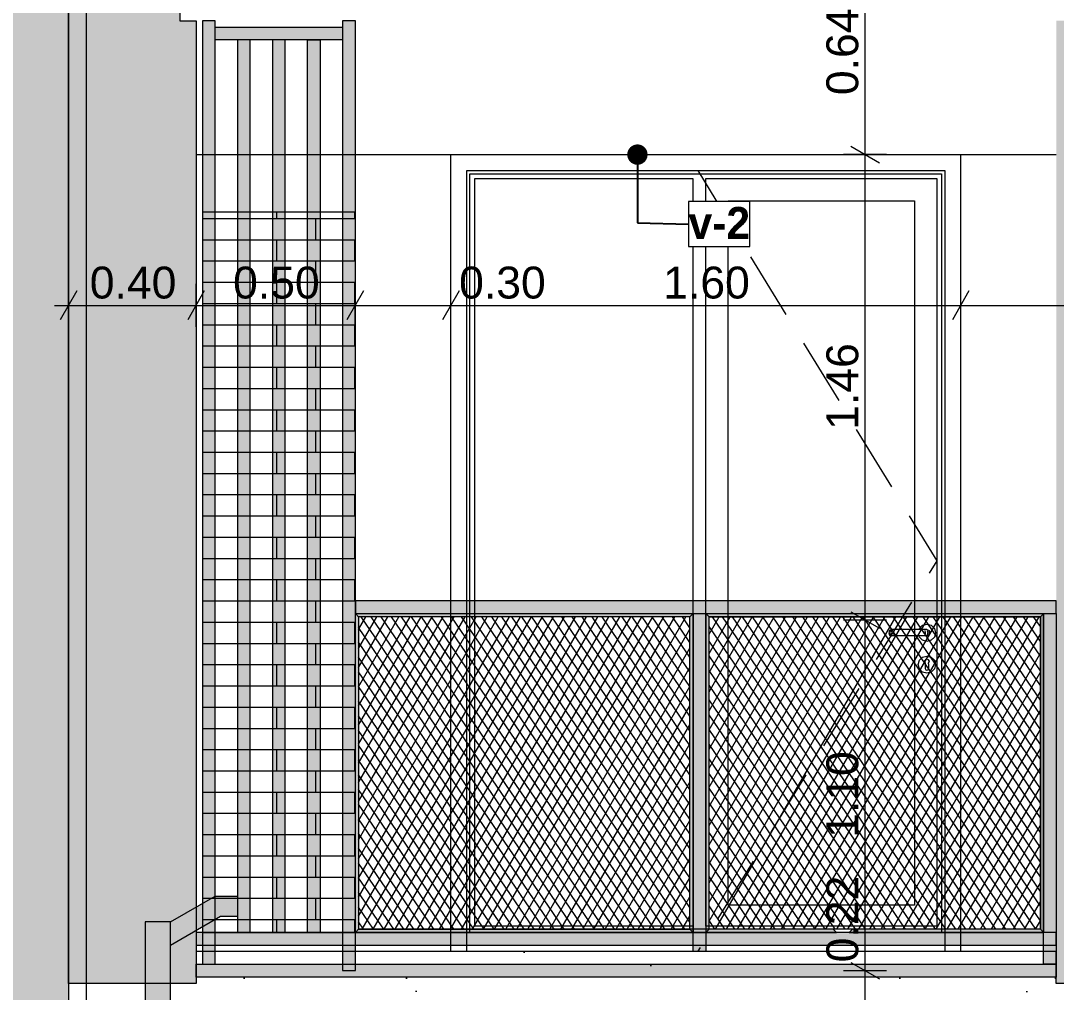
# Model space of a CAD drawing. Header units: millimetres. Extents: x 475206255 to 476720147, y 4620882299 to 4621447368.
# Drawn here: x 475386366 to 475389616, y 4621131417 to 4621134465 of the extents above; entities that cross this region are included whole.
import ezdxf

# ---------------------------------------------------------------- set-up
doc = ezdxf.new("R2010")
doc.units = ezdxf.units.MM
doc.header["$MEASUREMENT"] = 0
doc.set_wipeout_variables(frame=1)
doc.linetypes.add('Hidden Line', pattern=[317.5, 211.666667, -105.833333])
doc.linetypes.add('Wipeout_Contour', pattern=[1000, 0, -1000])
for name, color, linetype, lineweight in [('0_Pen_No__250_Pen_No__255', 255, 'Continuous', 0), ('0_Pen_No__250_Pen_No__7', 7, 'Continuous', 0), ('2D Drafting - General_Pen_No__30_Pen_No__9_Pen_No__9_Pen_No__253', 252, 'Continuous', 0), ('2D Drafting - General_Pen_No__30_Pen_No__9_Pen_No__9_Pen_No__7', 7, 'Continuous', 0), ('2D Drafting - General_Pen_No__7_Pen_No__7', 7, 'Continuous', 0), ('Dimensioning - General_Pen_No__142', 142, 'Continuous', 0), ('New_2D Drafting - General_Pen_No__30_Pen_No__9_Pen_No__9_Pen_No__255', 255, 'Continuous', 0), ('New_2D Drafting - General_Pen_No__30_Pen_No__9_Pen_No__9_Pen_No__7', 7, 'Continuous', 0), ('New_2D Drafting - General_Pen_No__4', 7, 'Continuous', 0), ('New_2D Drafting - General_Pen_No__42', 250, 'Continuous', 0), ('New_2D Drafting - General_Pen_No__7', 7, 'Continuous', 0), ('New_Annotation - Label_Pen_No__1', 1, 'Continuous', 0), ('New_Structural - Bearing_Pen_No__250', 7, 'Continuous', 0), ('New_topo_NL (1)$0$GAZI_Pen_No__1', 1, 'Continuous', 0), ('zoma_Pen_No__1', 1, 'Continuous', 0), ('zoma_Pen_No__142', 142, 'Continuous', 0)]:
    doc.layers.add(name, color=color, linetype=linetype, lineweight=lineweight)
doc.layers.add('Dimensioning - General', color=7, linetype='Continuous')
doc.layers.add('zoma', color=7, linetype='Continuous')
doc.layers.add('New_2D Drafting - General_Pen_No__254', color=7, linetype='Continuous', lineweight=0, true_color=0xcccccc)
doc.styles.add('GENERATED_STYLE_2', font='arial.ttf')
doc.styles.add('GENERATED_STYLE_3', font='arialbd.ttf')
doc.styles.add('GENERATED_STYLE_5', font='')
doc.styles.get('GENERATED_STYLE_5').set_extended_font_data('Avaza', bold=True)
doc.dimstyles.new('GENERATED_STYLE__1', dxfattribs={"dimtxt": 100, "dimasz": 68.640772, "dimexe": 0.18, "dimexo": 0.0625, "dimgap": 0, "dimtad": 1, "dimlfac": 0.001, "dimzin": 0, "dimdsep": 46, "dimtxsty": 'GENERATED_STYLE_2', "dimblk": 'ARROWHEAD_2', "dimblk1": 'ARROWHEAD_2', "dimblk2": 'ARROWHEAD_2', "dimcen": 0.09, "dimse1": 1, "dimse2": 1, "dimclrd": 142, "dimclre": 142, "dimclrt": 142, "dimadec": 0, "dimazin": 0, "dimtfac": 1, "dimtdec": 4, "dimtmove": 0, "dimatfit": 3, "dimfxl": 1, "dimtolj": 1, "dimtzin": 0, "dimarcsym": 0})
doc.dimstyles.new('GENERATED_STYLE__18', dxfattribs={"dimtxt": 100, "dimasz": 68.640772, "dimexe": 0.18, "dimexo": 0.0625, "dimgap": 0, "dimtad": 1, "dimtih": 1, "dimtoh": 1, "dimlfac": 0.001, "dimzin": 0, "dimdsep": 46, "dimtxsty": 'GENERATED_STYLE_2', "dimblk": 'ARROWHEAD_2', "dimblk1": 'ARROWHEAD_2', "dimblk2": 'ARROWHEAD_2', "dimcen": 0.09, "dimse1": 1, "dimse2": 1, "dimclrd": 142, "dimclre": 142, "dimclrt": 142, "dimadec": 0, "dimazin": 0, "dimtfac": 1, "dimtdec": 4, "dimtmove": 0, "dimatfit": 3, "dimfxl": 1, "dimtolj": 1, "dimtzin": 0, "dimarcsym": 0})
doc.dimstyles.new('GENERATED_STYLE__19', dxfattribs={"dimtxt": 300, "dimasz": 64.421331, "dimexe": 0.18, "dimexo": 3, "dimgap": 0, "dimtad": 1, "dimlfac": 0.001, "dimzin": 0, "dimdsep": 46, "dimtxsty": 'GENERATED_STYLE_3', "dimblk": 'ARROWHEAD_2', "dimblk1": 'ARROWHEAD_2', "dimblk2": 'ARROWHEAD_2', "dimcen": 0.09, "dimclrd": 1, "dimclre": 1, "dimclrt": 1, "dimadec": 0, "dimazin": 0, "dimtfac": 1, "dimtdec": 4, "dimtmove": 0, "dimatfit": 3, "dimfxl": 1, "dimtolj": 1, "dimtzin": 0, "dimarcsym": 0})
doc.dimstyles.new('GENERATED_STYLE__25', dxfattribs={"dimtxt": 200, "dimasz": 64.421331, "dimexe": 0.18, "dimexo": 3, "dimgap": 0, "dimtad": 1, "dimtih": 1, "dimtoh": 1, "dimlfac": 0.001, "dimzin": 0, "dimdsep": 46, "dimtxsty": 'GENERATED_STYLE_2', "dimblk": 'ARROWHEAD_2', "dimblk1": 'ARROWHEAD_2', "dimblk2": 'ARROWHEAD_2', "dimcen": 0.09, "dimclrd": 142, "dimclre": 142, "dimclrt": 142, "dimadec": 0, "dimazin": 0, "dimtfac": 1, "dimtdec": 4, "dimtmove": 2, "dimatfit": 3, "dimfxl": 1, "dimtolj": 1, "dimtzin": 0, "dimarcsym": 0})
doc.dimstyles.new('GENERATED_STYLE__3', dxfattribs={"dimtxt": 200, "dimasz": 64.421331, "dimexe": 0.18, "dimexo": 3, "dimgap": 0, "dimtad": 1, "dimtih": 1, "dimtoh": 1, "dimlfac": 0.001, "dimzin": 0, "dimdsep": 46, "dimtxsty": 'GENERATED_STYLE_2', "dimblk": 'ARROWHEAD_2', "dimblk1": 'ARROWHEAD_2', "dimblk2": 'ARROWHEAD_2', "dimcen": 0.09, "dimclrd": 142, "dimclre": 142, "dimclrt": 142, "dimadec": 0, "dimazin": 0, "dimtfac": 1, "dimtdec": 4, "dimtmove": 0, "dimatfit": 3, "dimfxl": 1, "dimtolj": 1, "dimtzin": 0, "dimarcsym": 0})
doc.dimstyles.new('GENERATED_STYLE__33', dxfattribs={"dimtxt": 0.18, "dimasz": 127.68, "dimexe": 0.18, "dimexo": 0.0625, "dimgap": 0, "dimtad": 0, "dimtih": 1, "dimtoh": 1, "dimdec": 4, "dimzin": 0, "dimdsep": 46, "dimcen": 0.09, "dimadec": 0, "dimazin": 0, "dimtfac": 1, "dimtdec": 4, "dimtmove": 0, "dimatfit": 3, "dimldrblk": 'ARROWHEAD_11', "dimfxl": 1, "dimtolj": 1, "dimtzin": 0, "dimarcsym": 0})
doc.dimstyles.new('GENERATED_STYLE__39', dxfattribs={"dimtxt": 0.18, "dimasz": 809.097333, "dimexe": 0.18, "dimexo": 0.0625, "dimgap": 0, "dimtad": 0, "dimtih": 1, "dimtoh": 1, "dimdec": 4, "dimzin": 0, "dimdsep": 46, "dimcen": 0.09, "dimadec": 0, "dimazin": 0, "dimtfac": 1, "dimtdec": 4, "dimtmove": 0, "dimatfit": 3, "dimldrblk": 'ARROWHEAD_5', "dimfxl": 1, "dimtolj": 1, "dimtzin": 0, "dimarcsym": 0})
pattern_1 = [(60, (475826095.757, 4621095193.19), (-25.9807621, 15), []), (124.306619, (475826095.757, 4621095193.19), (23.8156986, 11.25), [])]

# ---------------------------------------------------------------- blocks, each defined once
blk = doc.blocks.new('*D545', base_point=(475826095.8, 4621095193.2))
at = {"layer": 'Dimensioning - General_Pen_No__142', "color": 142, "linetype": 'Continuous', "lineweight": 0, "transparency": 16777216}
for p, q in [((475424795.3, 4621131871), (475424885.6, 4621131818.9)), ((475424908.2, 4621131844.9), (475424772.7, 4621131844.9)), ((475424840.5, 4621131244.9), (475424840.5, 4621131844.9)), ((475424795.3, 4621131271), (475424885.6, 4621131218.9)), ((475424908.2, 4621131244.9), (475424772.7, 4621131244.9))]:
    blk.add_line(p, q, dxfattribs=at)
at = {"layer": 'Dimensioning - General_Pen_No__142', "color": 142, "lineweight": 0, "transparency": 16777216, "insert": (475424820.5, 4621131411.5), "char_height": 100, "attachment_point": 7, "rotation": 90, "style": 'GENERATED_STYLE_2'}
blk.add_mtext('\\A1;{\\pql;\\fArial|b0|i0|c204|p0;\\W1.000000;0.60}', dxfattribs=at)
blk = doc.blocks.new('ARROWHEAD_2')
at = {"color": 0, "linetype": 'Continuous', "lineweight": 0}
for p, q in [((-0.378, -0.655), (0.378, 0.655)), ((0, 0), (-1, 0))]:
    blk.add_line(p, q, dxfattribs=at)
blk = doc.blocks.new('*D546', base_point=(475826095.8, 4621095193.2))
at = {"layer": 'Dimensioning - General_Pen_No__142', "color": 142, "linetype": 'Continuous', "lineweight": 0, "transparency": 16777216}
for p, q in [((475424795.3, 4621132571.1), (475424885.6, 4621132518.9)), ((475424908.2, 4621132545), (475424772.7, 4621132545)), ((475424840.5, 4621131844.9), (475424840.5, 4621132545)), ((475424795.3, 4621131871), (475424885.6, 4621131818.9)), ((475424908.2, 4621131844.9), (475424772.7, 4621131844.9))]:
    blk.add_line(p, q, dxfattribs=at)
at = {"layer": 'Dimensioning - General_Pen_No__142', "color": 142, "lineweight": 0, "transparency": 16777216, "insert": (475424820.5, 4621132061.5), "char_height": 100, "attachment_point": 7, "rotation": 90, "style": 'GENERATED_STYLE_2'}
blk.add_mtext('\\A1;{\\pql;\\fArial|b0|i0|c204|p0;\\W1.000000;0.70}', dxfattribs=at)
blk = doc.blocks.new('*D547', base_point=(475826095.8, 4621095193.2))
at = {"layer": 'Dimensioning - General_Pen_No__142', "color": 142, "linetype": 'Continuous', "lineweight": 0, "transparency": 16777216}
for p, q in [((475424795.3, 4621135071), (475424885.6, 4621135018.9)), ((475424908.2, 4621135044.9), (475424772.7, 4621135044.9)), ((475424840.5, 4621132545), (475424840.5, 4621135044.9)), ((475424795.3, 4621132571.1), (475424885.6, 4621132518.9)), ((475424908.2, 4621132545), (475424772.7, 4621132545))]:
    blk.add_line(p, q, dxfattribs=at)
at = {"layer": 'Dimensioning - General_Pen_No__142', "color": 142, "lineweight": 0, "transparency": 16777216, "insert": (475424820.5, 4621133661.5), "char_height": 100, "attachment_point": 7, "rotation": 90, "style": 'GENERATED_STYLE_2'}
blk.add_mtext('\\A1;{\\pql;\\fArial|b0|i0|c204|p0;\\W1.000000;2.50}', dxfattribs=at)
blk = doc.blocks.new('*D1513', base_point=(475826095.8, 4621095193.2))
at = {"layer": 'zoma_Pen_No__142', "color": 142, "linetype": 'Continuous', "lineweight": 0, "transparency": 16777216}
for p, q in [((475385840.3, 4621126583.3), (475385791.3, 4621126498.5)), ((475385815.8, 4621126477.3), (475385815.8, 4621126604.5)), ((475386240.3, 4621126583.3), (475386191.3, 4621126498.5)), ((475386215.8, 4621126477.3), (475386215.8, 4621126604.5)), ((475385815.8, 4621126540.9), (475386215.8, 4621126540.9))]:
    blk.add_line(p, q, dxfattribs=at)
at = {"layer": 'zoma_Pen_No__142', "color": 142, "lineweight": 0, "transparency": 16777216, "insert": (475386098.9, 4621126638), "char_height": 200, "attachment_point": 7, "style": 'GENERATED_STYLE_2'}
blk.add_mtext('\\A1;{\\pql;\\fArial|b0|i0|c204|p0;\\W1.000000;0.30}', dxfattribs=at)
blk = doc.blocks.new('*D1514', base_point=(475826095.8, 4621095193.2))
at = {"layer": 'zoma_Pen_No__142', "color": 142, "linetype": 'Continuous', "lineweight": 0, "transparency": 16777216}
for p, q in [((475386240.3, 4621126583.3), (475386191.3, 4621126498.5)), ((475386215.8, 4621126477.3), (475386215.8, 4621126604.5)), ((475386540.3, 4621126583.3), (475386491.3, 4621126498.5)), ((475386515.8, 4621126477.3), (475386515.8, 4621126604.5)), ((475386215.8, 4621126540.9), (475386515.8, 4621126540.9))]:
    blk.add_line(p, q, dxfattribs=at)
blk = doc.blocks.new('*D1515', base_point=(475826095.8, 4621095193.2))
at = {"layer": 'zoma_Pen_No__142', "color": 142, "linetype": 'Continuous', "lineweight": 0, "transparency": 16777216}
for p, q in [((475386540.3, 4621126583.3), (475386491.3, 4621126498.5)), ((475386515.8, 4621126477.3), (475386515.8, 4621126604.5)), ((475386940.3, 4621126583.3), (475386891.4, 4621126498.5)), ((475386915.9, 4621126477.3), (475386915.9, 4621126604.5)), ((475386515.8, 4621126540.9), (475386915.9, 4621126540.9))]:
    blk.add_line(p, q, dxfattribs=at)
blk = doc.blocks.new('*D1516', base_point=(475826095.8, 4621095193.2))
at = {"layer": 'zoma_Pen_No__142', "color": 142, "linetype": 'Continuous', "lineweight": 0, "transparency": 16777216}
for p, q in [((475386940.3, 4621126583.3), (475386891.4, 4621126498.5)), ((475386915.9, 4621126477.3), (475386915.9, 4621126604.5)), ((475393040.3, 4621126583.3), (475392991.4, 4621126498.5)), ((475393015.9, 4621126477.3), (475393015.9, 4621126604.5)), ((475386915.9, 4621126540.9), (475393015.9, 4621126540.9))]:
    blk.add_line(p, q, dxfattribs=at)
at = {"layer": 'zoma_Pen_No__142', "color": 142, "lineweight": 0, "transparency": 16777216, "char_height": 200, "attachment_point": 7, "style": 'GENERATED_STYLE_2'}
for s, insert in [('\\A1;{\\pql;\\fArial|b0|i0|c204|p0;\\W1.000000;0.40}', (475386940.4, 4621126580.9)), ('\\A1;{\\pql;\\fArial|b0|i0|c204|p0;\\W1.000000;6.10}', (475389698.9, 4621126580.9)), ('\\A1;{\\pql;\\fArial|b0|i0|c204|p0;\\W1.000000;0.40}', (475392457.5, 4621126580.9))]:
    blk.add_mtext(s, dxfattribs=dict(at, insert=insert))
blk = doc.blocks.new('*D1703', base_point=(475826095.8, 4621095193.2))
at = {"layer": 'zoma_Pen_No__1', "color": 1, "linetype": 'Continuous', "lineweight": 0, "transparency": 16777216}
for p, q in [((475386614.4, 4621144271.8), (475386529.6, 4621144320.7)), ((475386572, 4621144296.3), (475386572, 4621144337.7)), ((475386635.6, 4621144296.3), (475386508.4, 4621144296.3)), ((475386529.6, 4621129319.3), (475386614.4, 4621129270.4)), ((475386635.6, 4621129294.8), (475386508.4, 4621129294.8)), ((475386572, 4621129253.4), (475386572, 4621129294.8))]:
    blk.add_line(p, q, dxfattribs=at)
at = {"color": 254, "linetype": 'Wipeout_Contour', "lineweight": 0, "ltscale": 18582097826.18619, "transparency": 16777216}
blk.add_wipeout([(475386562, 4621136230.8), (475386562, 4621137360.3), (475386162, 4621137360.3), (475386162, 4621136230.8)], dxfattribs=at).dxf.layer = 'zoma'
at = {"layer": 'zoma_Pen_No__1', "color": 1, "linetype": 'Continuous', "lineweight": 0, "transparency": 16777216}
blk.add_line((475386572, 4621129294.8), (475386572, 4621144296.3), dxfattribs=at)
at = {"layer": 'zoma_Pen_No__1', "color": 1, "linetype": 'Continuous', "lineweight": 0, "transparency": 16777216, "flags": 128}
blk.add_lwpolyline([(475386562, 4621136230.8), (475386562, 4621137360.3), (475386162, 4621137360.3), (475386162, 4621136230.8)], close=True, dxfattribs=at)
at = {"layer": 'zoma_Pen_No__1', "color": 1, "lineweight": 0, "transparency": 16777216, "insert": (475386512, 4621136280.8), "char_height": 300, "attachment_point": 7, "rotation": 90, "style": 'GENERATED_STYLE_3'}
blk.add_mtext('\\A1;{\\pql;\\fArial|b1|i0|c204|p0;\\W1.000000;15.00}', dxfattribs=at)
blk = doc.blocks.new('ARROWHEAD_11')
at = {"color": 0, "linetype": 'Continuous', "lineweight": 0}
blk.add_line((0, 0), (-1, 0), dxfattribs=at)
at = {"color": 0, "linetype": 'Continuous', "lineweight": 0, "const_width": 0.25, "flags": 128}
blk.add_lwpolyline([(-0.125, 0, 1), (0.125, 0, 1)], format="xyb", close=True, dxfattribs=at)
blk = doc.blocks.new('*D1826', base_point=(475826095.8, 4621095193.2))
at = {"layer": 'Dimensioning - General_Pen_No__142', "color": 142, "linetype": 'Continuous', "lineweight": 0, "transparency": 16777216}
for p, q in [((475389083.2, 4621131484.9), (475388947.7, 4621131484.9)), ((475388970.3, 4621131511), (475389060.6, 4621131458.9)), ((475389015.5, 4621131264.9), (475389015.5, 4621131484.9)), ((475388970.3, 4621131291), (475389060.6, 4621131238.9)), ((475389083.2, 4621131264.9), (475388947.7, 4621131264.9))]:
    blk.add_line(p, q, dxfattribs=at)
blk = doc.blocks.new('*D1827', base_point=(475826095.8, 4621095193.2))
at = {"layer": 'Dimensioning - General_Pen_No__142', "color": 142, "linetype": 'Continuous', "lineweight": 0, "transparency": 16777216}
for p, q in [((475388970.3, 4621132611), (475389060.6, 4621132558.9)), ((475389083.2, 4621132585), (475388947.7, 4621132585)), ((475389015.5, 4621131484.9), (475389015.5, 4621132585)), ((475389083.2, 4621131484.9), (475388947.7, 4621131484.9)), ((475388970.3, 4621131511), (475389060.6, 4621131458.9))]:
    blk.add_line(p, q, dxfattribs=at)
at = {"layer": 'Dimensioning - General_Pen_No__142', "color": 142, "lineweight": 0, "transparency": 16777216, "char_height": 100, "attachment_point": 7, "rotation": 90, "style": 'GENERATED_STYLE_2'}
for s, insert in [('\\A1;{\\pql;\\fArial|b0|i0|c204|p0;\\W1.000000;1.10}', (475388995.5, 4621131901.5)), ('\\A1;{\\pql;\\fArial|b0|i0|c204|p0;\\W1.000000;0.22}', (475388995.5, 4621131511))]:
    blk.add_mtext(s, dxfattribs=dict(at, insert=insert))
blk = doc.blocks.new('*D1828', base_point=(475826095.8, 4621095193.2))
at = {"layer": 'Dimensioning - General_Pen_No__142', "color": 142, "linetype": 'Continuous', "lineweight": 0, "transparency": 16777216}
for p, q in [((475388970.3, 4621134071), (475389060.6, 4621134018.9)), ((475389083.2, 4621134045), (475388947.7, 4621134045)), ((475389015.5, 4621132585), (475389015.5, 4621134045)), ((475388970.3, 4621132611), (475389060.6, 4621132558.9)), ((475389083.2, 4621132585), (475388947.7, 4621132585))]:
    blk.add_line(p, q, dxfattribs=at)
at = {"layer": 'Dimensioning - General_Pen_No__142', "color": 142, "lineweight": 0, "transparency": 16777216, "insert": (475388995.5, 4621133181.5), "char_height": 100, "attachment_point": 7, "rotation": 90, "style": 'GENERATED_STYLE_2'}
blk.add_mtext('\\A1;{\\pql;\\fArial|b0|i0|c204|p0;\\W1.000000;1.46}', dxfattribs=at)
blk = doc.blocks.new('*D1829', base_point=(475826095.8, 4621095193.2))
at = {"layer": 'Dimensioning - General_Pen_No__142', "color": 142, "linetype": 'Continuous', "lineweight": 0, "transparency": 16777216}
for p, q in [((475388970.3, 4621134711), (475389060.6, 4621134658.9)), ((475389083.2, 4621134685), (475388947.7, 4621134685)), ((475389015.5, 4621134045), (475389015.5, 4621134685)), ((475388970.3, 4621134071), (475389060.6, 4621134018.9)), ((475389083.2, 4621134045), (475388947.7, 4621134045))]:
    blk.add_line(p, q, dxfattribs=at)
at = {"layer": 'Dimensioning - General_Pen_No__142', "color": 142, "lineweight": 0, "transparency": 16777216, "insert": (475388995.5, 4621134231.5), "char_height": 100, "attachment_point": 7, "rotation": 90, "style": 'GENERATED_STYLE_2'}
blk.add_mtext('\\A1;{\\pql;\\fArial|b0|i0|c204|p0;\\W1.000000;0.64}', dxfattribs=at)
blk = doc.blocks.new('*D2405', base_point=(475826095.8, 4621095193.2))
at = {"layer": 'Dimensioning - General_Pen_No__142', "color": 142, "linetype": 'Continuous', "lineweight": 0, "transparency": 16777216}
for p, q in [((475386516.1, 4621133504.3), (475386516.1, 4621133639.8)), ((475386916.1, 4621133504.3), (475386916.1, 4621133639.8)), ((475386542.1, 4621133617.2), (475386490, 4621133526.9)), ((475386942.1, 4621133617.2), (475386890, 4621133526.9)), ((475386471.9, 4621133572.1), (475386516.1, 4621133572.1)), ((475386516.1, 4621133572.1), (475386916.1, 4621133572.1))]:
    blk.add_line(p, q, dxfattribs=at)
at = {"layer": 'Dimensioning - General_Pen_No__142', "color": 142, "lineweight": 0, "transparency": 16777216, "insert": (475386582.6, 4621133592.1), "char_height": 100, "attachment_point": 7, "style": 'GENERATED_STYLE_2'}
blk.add_mtext('\\A1;{\\pql;\\fArial|b0|i0|c204|p0;\\W1.000000;0.40}', dxfattribs=at)
blk = doc.blocks.new('*D2406', base_point=(475826095.8, 4621095193.2))
at = {"layer": 'Dimensioning - General_Pen_No__142', "color": 142, "linetype": 'Continuous', "lineweight": 0, "transparency": 16777216}
for p, q in [((475386916.1, 4621133504.3), (475386916.1, 4621133639.8)), ((475387415.5, 4621133504.3), (475387415.5, 4621133639.8)), ((475386942.1, 4621133617.2), (475386890, 4621133526.9)), ((475387441.5, 4621133617.2), (475387389.4, 4621133526.9)), ((475386916.1, 4621133572.1), (475387415.5, 4621133572.1))]:
    blk.add_line(p, q, dxfattribs=at)
at = {"layer": 'Dimensioning - General_Pen_No__142', "color": 142, "lineweight": 0, "transparency": 16777216, "insert": (475387032.3, 4621133592.1), "char_height": 100, "attachment_point": 7, "style": 'GENERATED_STYLE_2'}
blk.add_mtext('\\A1;{\\pql;\\fArial|b0|i0|c204|p0;\\W1.000000;0.50}', dxfattribs=at)
blk = doc.blocks.new('*D2407', base_point=(475826095.8, 4621095193.2))
at = {"layer": 'Dimensioning - General_Pen_No__142', "color": 142, "linetype": 'Continuous', "lineweight": 0, "transparency": 16777216}
for p, q in [((475387415.5, 4621133504.3), (475387415.5, 4621133639.8)), ((475387715.5, 4621133504.3), (475387715.5, 4621133639.8)), ((475387441.5, 4621133617.2), (475387389.4, 4621133526.9)), ((475387741.5, 4621133617.2), (475387689.4, 4621133526.9)), ((475387415.5, 4621133572.1), (475387715.5, 4621133572.1))]:
    blk.add_line(p, q, dxfattribs=at)
blk = doc.blocks.new('*D2408', base_point=(475826095.8, 4621095193.2))
at = {"layer": 'Dimensioning - General_Pen_No__142', "color": 142, "linetype": 'Continuous', "lineweight": 0, "transparency": 16777216}
for p, q in [((475387715.5, 4621133504.3), (475387715.5, 4621133639.8)), ((475389315.5, 4621133504.3), (475389315.5, 4621133639.8)), ((475387741.5, 4621133617.2), (475387689.4, 4621133526.9)), ((475389341.5, 4621133617.2), (475389289.4, 4621133526.9)), ((475387715.5, 4621133572.1), (475389315.5, 4621133572.1))]:
    blk.add_line(p, q, dxfattribs=at)
at = {"layer": 'Dimensioning - General_Pen_No__142', "color": 142, "lineweight": 0, "transparency": 16777216, "char_height": 100, "attachment_point": 7, "style": 'GENERATED_STYLE_2'}
for s, insert in [('\\A1;{\\pql;\\fArial|b0|i0|c204|p0;\\W1.000000;0.30}', (475387741.6, 4621133592.1)), ('\\A1;{\\pql;\\fArial|b0|i0|c204|p0;\\W1.000000;1.60}', (475388382, 4621133592.1))]:
    blk.add_mtext(s, dxfattribs=dict(at, insert=insert))
blk = doc.blocks.new('*D2409', base_point=(475826095.8, 4621095193.2))
at = {"layer": 'Dimensioning - General_Pen_No__142', "color": 142, "linetype": 'Continuous', "lineweight": 0, "transparency": 16777216}
for p, q in [((475389315.5, 4621133504.3), (475389315.5, 4621133639.8)), ((475390816.2, 4621133504.3), (475390816.2, 4621133639.8)), ((475389341.5, 4621133617.2), (475389289.4, 4621133526.9)), ((475390842.2, 4621133617.2), (475390790.1, 4621133526.9)), ((475389315.5, 4621133572.1), (475390816.2, 4621133572.1))]:
    blk.add_line(p, q, dxfattribs=at)
at = {"layer": 'Dimensioning - General_Pen_No__142', "color": 142, "lineweight": 0, "transparency": 16777216, "insert": (475389932.3, 4621133592.1), "char_height": 100, "attachment_point": 7, "style": 'GENERATED_STYLE_2'}
blk.add_mtext('\\A1;{\\pql;\\fArial|b0|i0|c204|p0;\\W1.000000;1.50}', dxfattribs=at)
blk = doc.blocks.new('ARROWHEAD_5')
at = {"linetype": 'Continuous', "lineweight": 0}
blk.add_hatch(color=0, dxfattribs=at).paths.add_polyline_path([(-1, 0.2679), (0, 0), (-1, -0.2679)])
at = {"color": 0, "linetype": 'Continuous', "lineweight": 0}
blk.add_line((0, 0), (-1, 0), dxfattribs=at)

msp = doc.modelspace()

# ---------------------------------------------------------------- hatches: boundary and pattern name
at = {"layer": '0_Pen_No__250_Pen_No__255', "linetype": 'Continuous', "lineweight": 0, "true_color": 0x3f3f3f}
for points in [[(475386836.063, 4621131564.412), (475386836.063, 4621131637.916), (475386976.063, 4621131718.828), (475387046.063, 4621131718.828), (475387046.063, 4621131654.828), (475386992.507, 4621131654.828)], [(475386756.063, 4621129308.329), (475386836.063, 4621129308.329), (475386836.063, 4621131637.916), (475386756.063, 4621131637.916)]]:
    msp.add_hatch(color=250, dxfattribs=at).paths.add_polyline_path(points)
at = {"layer": '2D Drafting - General_Pen_No__30_Pen_No__9_Pen_No__9_Pen_No__253', "linetype": 'Continuous', "lineweight": 0}
h = msp.add_hatch(dxfattribs=at)
h.set_pattern_fill('BRICK___RUNNING_BOND', color=252, style=0, pattern_type=2)
h.set_pattern_definition([(180, (475362068.42, 4621134278.51), (0, 66.64), []), (90, (475362068.42, 4621134278.5), (244.8, 0), [66.64, -66.64]), (90, (475361946.02, 4621134345.15), (244.8, 0), [66.64, -66.64])])
h.paths.add_polyline_path([(475386515.943, 4621144744.536), (475406815.943, 4621144744.536), (475406815.943, 4621131444.943), (475406415.943, 4621131444.943), (475406415.943, 4621131544.955), (475406415.943, 4621144344.955), (475402816.368, 4621144344.955), (475402816.368, 4621131445.093), (475398816.013, 4621131445.093), (475398816.013, 4621131445.286), (475396815.946, 4621131445.286), (475396815.946, 4621134464.943), (475400115.943, 4621134464.943), (475400115.943, 4621134684.942), (475399915.947, 4621134684.942), (475399915.947, 4621137664.943), (475400115.943, 4621137664.943), (475400115.943, 4621137884.943), (475399915.947, 4621137884.943), (475399915.947, 4621140864.943), (475400115.943, 4621140864.943), (475400115.943, 4621141084.943), (475399915.947, 4621141084.943), (475399915.947, 4621144064.943), (475400115.943, 4621144064.943), (475400115.943, 4621144284.943), (475393015.95, 4621144284.943), (475393015.95, 4621144064.943), (475393215.95, 4621144064.943), (475393215.95, 4621141084.943), (475393015.95, 4621141084.943), (475393015.95, 4621140864.943), (475393215.95, 4621140864.943), (475393215.95, 4621137884.943), (475393015.95, 4621137884.943), (475393015.95, 4621137663.948), (475393215.95, 4621137663.948), (475393215.95, 4621134684.942), (475393015.95, 4621134684.942), (475393015.95, 4621134464.943), (475393415.349, 4621134464.943), (475393415.349, 4621131444.834), (475393015.95, 4621131444.834), (475393015.95, 4621131444.943), (475390315.939, 4621131444.943), (475389615.524, 4621131444.943), (475389615.524, 4621134464.987), (475390315.939, 4621134464.987), (475390315.939, 4621144284.987), (475386865.663, 4621144284.987), (475386865.663, 4621144064.987), (475386916.336, 4621144064.987), (475386916.336, 4621141084.995), (475386865.663, 4621141084.995), (475386865.663, 4621140864.987), (475386916.063, 4621140864.987), (475386916.063, 4621137884.987), (475386865.663, 4621137884.987), (475386865.663, 4621137664.987), (475386916.063, 4621137664.987), (475386916.063, 4621134684.996), (475386865.663, 4621134684.996), (475386865.663, 4621134464.987), (475386916.063, 4621134464.987), (475386916.063, 4621131444.943), (475386515.943, 4621131444.943), (475386515.943, 4621134464.987)])
h.paths.add_polyline_path([(475390816.16, 4621132444.942), (475390816.16, 4621134044.943), (475392416.16, 4621134044.943), (475392416.16, 4621132444.942)], flags=0)
h.paths.add_polyline_path([(475390816.165, 4621140444.942), (475392416.165, 4621140444.942), (475392416.165, 4621138844.942), (475390816.165, 4621138844.942)], flags=0)
h.paths.add_polyline_path([(475390816.165, 4621137244.942), (475392416.165, 4621137244.942), (475392416.165, 4621135644.942), (475390816.165, 4621135644.942)], flags=0)
h.paths.add_polyline_path([(475390816.165, 4621142044.942), (475390816.165, 4621143644.942), (475392416.165, 4621143644.942), (475392416.165, 4621142044.942)], flags=0)
h.paths.add_polyline_path([(475397216.018, 4621131544.949), (475397216.018, 4621134044.955), (475398816.009, 4621134044.955), (475398816.009, 4621131544.949)], flags=0)
h.paths.add_polyline_path([(475402315.71, 4621135644.942), (475402315.71, 4621137244.939), (475400715.709, 4621137244.939), (475400715.709, 4621135644.942)], flags=0)
h.paths.add_polyline_path([(475400715.709, 4621132444.942), (475400715.709, 4621134044.939), (475402315.71, 4621134044.939), (475402315.71, 4621132444.942)], flags=0)
h.paths.add_polyline_path([(475402315.71, 4621138806.589), (475402315.71, 4621140444.937), (475400715.709, 4621140444.937), (475400715.709, 4621138806.589)], flags=0)
h.paths.add_polyline_path([(475400715.713, 4621142044.942), (475400715.713, 4621143644.939), (475402315.714, 4621143644.939), (475402315.714, 4621142044.942)], flags=0)
at = {"layer": 'New_2D Drafting - General_Pen_No__254', "linetype": 'Continuous', "lineweight": 0, "true_color": 0x999999}
msp.add_hatch(color=253, dxfattribs=at).paths.add_polyline_path([(475386215.788, 4621129280.547), (475386215.788, 4621143744.536), (475386516.064, 4621143744.536), (475386516.064, 4621129294.846)])
at = {"layer": 'New_2D Drafting - General_Pen_No__30_Pen_No__9_Pen_No__9_Pen_No__255', "linetype": 'Continuous', "lineweight": 0}
for points in [[(475386936.063, 4621134464.902), (475386936.063, 4621131504.994), (475386976.063, 4621131504.994), (475386976.063, 4621134464.902)], [(475387376.064, 4621134444.989), (475387376.064, 4621134404.902), (475386976.063, 4621134404.902), (475386976.063, 4621134444.989)], [(475387416.064, 4621134464.902), (475387376.064, 4621134464.902), (475387376.064, 4621131484.962), (475387416.064, 4621131484.962)], [(475387046.063, 4621134404.902), (475387046.063, 4621131604.994), (475387086.063, 4621131604.994), (475387086.063, 4621134404.902)], [(475387156.064, 4621134404.902), (475387156.064, 4621131604.994), (475387196.064, 4621131604.994), (475387196.064, 4621134404.902)], [(475387306.064, 4621134404.902), (475387306.064, 4621131604.994), (475387266.064, 4621131604.994), (475387266.064, 4621134404.902)], [(475389615.524, 4621132604.995), (475389615.524, 4621132644.995), (475387416.064, 4621132644.995), (475387416.064, 4621132604.995)], [(475387426.15, 4621132594.995), (475387416.064, 4621132604.995), (475388475.768, 4621132604.995), (475388465.768, 4621132594.995)], [(475387416.064, 4621132604.995), (475387426.15, 4621132594.995), (475387426.15, 4621131614.968), (475387416.064, 4621131604.994)], [(475388475.794, 4621131604.994), (475388465.794, 4621131614.994), (475388465.794, 4621132595.021), (475388475.794, 4621132605.021)], [(475388515.794, 4621131544.968), (475388475.794, 4621131544.968), (475388475.794, 4621132604.995), (475388515.794, 4621132604.995)], [(475388515.794, 4621131604.968), (475388525.794, 4621131614.968), (475388525.794, 4621132594.995), (475388515.794, 4621132604.995)], [(475388525.794, 4621132594.995), (475388515.794, 4621132604.995), (475389575.524, 4621132604.995), (475389565.524, 4621132594.995)], [(475389575.524, 4621131604.968), (475389565.524, 4621131614.968), (475389565.524, 4621132594.995), (475389575.524, 4621132604.995)], [(475389615.524, 4621131504.994), (475389575.524, 4621131504.994), (475389575.524, 4621132604.995), (475389615.524, 4621132604.995)], [(475387426.15, 4621131614.968), (475387416.064, 4621131604.994), (475388925.897, 4621131604.994), (475388915.895, 4621131614.995)], [(475388975.923, 4621131614.994), (475388965.923, 4621131604.994), (475389575.524, 4621131604.994), (475389565.524, 4621131614.994)], [(475389615.524, 4621131564.994), (475389615.524, 4621131604.994), (475386916.063, 4621131604.994), (475386916.063, 4621131564.994)], [(475389615.524, 4621131504.994), (475389615.524, 4621131464.994), (475386916.063, 4621131464.994), (475386916.063, 4621131504.994)]]:
    msp.add_hatch(color=255, dxfattribs=at).paths.add_polyline_path(points)
h = msp.add_hatch(dxfattribs=at)
h.set_pattern_fill('BRICK___RUNNING_BOND', color=255, style=0, pattern_type=2)
h.set_pattern_definition([(0, (475826095.757, 4621095193.19), (0, 66.64), []), (90, (475826095.76, 4621095193.2), (-244.8, 0), [66.64, -66.64]), (90, (475826218.16, 4621095259.83), (-244.8, 0), [66.64, -66.64])])
h.paths.add_polyline_path([(475386936.063, 4621131604.994), (475387416.06, 4621131604.994), (475387416.06, 4621133864.536), (475386936.063, 4621133864.536)])
at = {"layer": 'New_2D Drafting - General_Pen_No__42', "linetype": 'Continuous', "lineweight": 0}
h = msp.add_hatch(dxfattribs=at)
h.set_pattern_fill('CUT_STONE', color=250, style=0, pattern_type=2)
h.set_pattern_definition([(45, (475826095.76, 4621095993.2), (-254.55844, 254.55844), [0, -240, 0, -360]), (110, (475826895.76, 4621095993.2), (338.28934, 123.12725), [0, -176, 0, -304])])
h.paths.add_polyline_path([(475386516.064, 4621131444.865), (475386515.943, 4621131444.865), (475386516.052, 4621129294.845), (475406815.943, 4621130280.28), (475406815.943, 4621131444.949), (475406415.942, 4621131444.963), (475406415.942, 4621131544.728), (475402816.368, 4621131544.728), (475402816.368, 4621131445.093), (475396815.946, 4621131445.309), (475396815.946, 4621131544.728), (475393425.528, 4621131544.851), (475393425.524, 4621131444.943), (475390315.92, 4621131444.943), (475389615.524, 4621131444.943), (475389615.524, 4621131544.988), (475386916.063, 4621131544.988), (475386916.063, 4621131444.943), (475386516.064, 4621131444.943)])
h.paths.add_polyline_path([(475389315.575, 4621130244.942), (475389315.575, 4621130844.943), (475387716.003, 4621130844.943), (475387716.003, 4621130244.942)], flags=0)
h.paths.add_polyline_path([(475390815.571, 4621130844.943), (475390815.571, 4621130244.943), (475392415.143, 4621130244.943), (475392415.143, 4621130844.943)], flags=0)
h.paths.add_polyline_path([(475394615.573, 4621130844.943), (475394615.573, 4621130244.943), (475396215.145, 4621130244.943), (475396215.145, 4621130844.943)], flags=0)
h.paths.add_polyline_path([(475398815.305, 4621130244.942), (475398815.305, 4621130844.942), (475397215.733, 4621130844.942), (475397215.733, 4621130244.942)], flags=0)
h.paths.add_polyline_path([(475400716.003, 4621130844.942), (475400716.003, 4621130244.942), (475402315.575, 4621130244.942), (475402315.575, 4621130844.942)], flags=0)
h.paths.add_polyline_path([(475404016.001, 4621130244.943), (475405615.573, 4621130244.943), (475405615.573, 4621130844.943), (475404016.001, 4621130844.943)], flags=0)
at = {"layer": 'New_2D Drafting - General_Pen_No__7', "linetype": 'Continuous', "lineweight": 0}
h = msp.add_hatch(dxfattribs=at)
h.set_pattern_fill('BATT_INSULATION', style=0, pattern_type=2)
h.set_pattern_definition(pattern_1)
h.paths.add_polyline_path([(475388465.794, 4621132594.995), (475387426.15, 4621132594.995), (475387426.15, 4621131614.968), (475388465.794, 4621131614.968)])
h = msp.add_hatch(dxfattribs=at)
h.set_pattern_fill('BATT_INSULATION', style=0, pattern_type=2)
h.set_pattern_definition(pattern_1)
h.paths.add_polyline_path([(475389565.524, 4621131614.994), (475388525.794, 4621131614.994), (475388525.794, 4621132594.995), (475389565.524, 4621132594.995)])

# ---------------------------------------------------------------- linework, layer by layer
at = {"layer": '0_Pen_No__250_Pen_No__7', "color": 7, "linetype": 'Continuous', "lineweight": 0, "flags": 128}
for points in [[(475386836.063, 4621131564.412), (475386836.063, 4621131637.916), (475386976.063, 4621131718.828), (475387046.063, 4621131718.828), (475387046.063, 4621131654.828), (475386992.507, 4621131654.828)], [(475386756.063, 4621129308.329), (475386836.063, 4621129308.329), (475386836.063, 4621131637.916), (475386756.063, 4621131637.916)]]:
    msp.add_lwpolyline(points, close=True, dxfattribs=at)
at = {"layer": '2D Drafting - General_Pen_No__30_Pen_No__9_Pen_No__9_Pen_No__7', "color": 7, "linetype": 'Continuous', "lineweight": 0, "flags": 128}
msp.add_lwpolyline([(475386865.663, 4621137884.987), (475386865.663, 4621137664.987), (475386916.063, 4621137664.987), (475386916.063, 4621134684.996), (475386865.663, 4621134684.996), (475386865.663, 4621134464.987), (475386916.063, 4621134464.987), (475386916.063, 4621131444.943), (475386515.943, 4621131444.943), (475386515.943, 4621134464.987), (475386515.943, 4621144744.536)], dxfattribs=at)
at = {"layer": '2D Drafting - General_Pen_No__7_Pen_No__7', "color": 7, "linetype": 'Continuous', "lineweight": 0, "flags": 128}
for points in [[(475389311.328, 4621131545.012), (475387715.444, 4621131545.018), (475387715.453, 4621134045.018), (475389315.453, 4621134045.012)], [(475389315.453, 4621134045.012), (475389315.444, 4621131545.012), (475389311.328, 4621131545.012)]]:
    msp.add_lwpolyline(points, dxfattribs=at)
for points in [[(475387765.453, 4621133995.016), (475389265.453, 4621133995.011), (475389265.444, 4621131545.012), (475387765.444, 4621131545.019)], [(475387775.453, 4621133985.016), (475389255.453, 4621133985.011), (475389255.445, 4621131605.014), (475387775.445, 4621131605.019)], [(475387790.453, 4621133970.016), (475388475.453, 4621133970.014), (475388475.445, 4621131625.016), (475387790.445, 4621131625.019)], [(475388515.449, 4621133970.014), (475389240.453, 4621133970.011), (475389240.445, 4621131625.014), (475388515.445, 4621131625.016)], [(475388585.452, 4621133900.014), (475389170.452, 4621133900.012), (475389170.445, 4621131690.014), (475388585.445, 4621131690.016)]]:
    msp.add_lwpolyline(points, close=True, dxfattribs=at)
at = {"layer": '2D Drafting - General_Pen_No__7_Pen_No__7', "color": 7, "linetype": 'Hidden Line', "lineweight": 0, "flags": 128}
msp.add_lwpolyline([(475388490.453, 4621133995.014), (475389240.449, 4621132770.889), (475388491.221, 4621131546.299)], dxfattribs=at)
at = {"layer": 'New_2D Drafting - General_Pen_No__30_Pen_No__9_Pen_No__9_Pen_No__7', "color": 7, "linetype": 'Continuous', "lineweight": 0, "flags": 128}
for points in [[(475386936.063, 4621134464.902), (475386936.063, 4621131504.994), (475386976.063, 4621131504.994), (475386976.063, 4621134464.902)], [(475387376.064, 4621134444.989), (475387376.064, 4621134404.902), (475386976.063, 4621134404.902), (475386976.063, 4621134444.989)], [(475387416.064, 4621134464.902), (475387376.064, 4621134464.902), (475387376.064, 4621131484.962), (475387416.064, 4621131484.962)], [(475387046.063, 4621134404.902), (475387046.063, 4621131604.994), (475387086.063, 4621131604.994), (475387086.063, 4621134404.902)], [(475387156.064, 4621134404.902), (475387156.064, 4621131604.994), (475387196.064, 4621131604.994), (475387196.064, 4621134404.902)], [(475387306.064, 4621134404.902), (475387306.064, 4621131604.994), (475387266.064, 4621131604.994), (475387266.064, 4621134404.902)], [(475386936.063, 4621131604.994), (475387416.06, 4621131604.994), (475387416.06, 4621133864.536), (475386936.063, 4621133864.536)], [(475389615.524, 4621132604.995), (475389615.524, 4621132644.995), (475387416.064, 4621132644.995), (475387416.064, 4621132604.995)], [(475387426.15, 4621132594.995), (475387416.064, 4621132604.995), (475388475.768, 4621132604.995), (475388465.768, 4621132594.995)], [(475387416.064, 4621132604.995), (475387426.15, 4621132594.995), (475387426.15, 4621131614.968), (475387416.064, 4621131604.994)], [(475388475.794, 4621131604.994), (475388465.794, 4621131614.994), (475388465.794, 4621132595.021), (475388475.794, 4621132605.021)], [(475388515.794, 4621131544.968), (475388475.794, 4621131544.968), (475388475.794, 4621132604.995), (475388515.794, 4621132604.995)], [(475388515.794, 4621131604.968), (475388525.794, 4621131614.968), (475388525.794, 4621132594.995), (475388515.794, 4621132604.995)], [(475388525.794, 4621132594.995), (475388515.794, 4621132604.995), (475389575.524, 4621132604.995), (475389565.524, 4621132594.995)], [(475389575.524, 4621131604.968), (475389565.524, 4621131614.968), (475389565.524, 4621132594.995), (475389575.524, 4621132604.995)], [(475389615.524, 4621131504.994), (475389575.524, 4621131504.994), (475389575.524, 4621132604.995), (475389615.524, 4621132604.995)], [(475387426.15, 4621131614.968), (475387416.064, 4621131604.994), (475388925.897, 4621131604.994), (475388915.895, 4621131614.995)], [(475388975.923, 4621131614.994), (475388965.923, 4621131604.994), (475389575.524, 4621131604.994), (475389565.524, 4621131614.994)], [(475389615.524, 4621131564.994), (475389615.524, 4621131604.994), (475386916.063, 4621131604.994), (475386916.063, 4621131564.994)], [(475389615.524, 4621131504.994), (475389615.524, 4621131464.994), (475386916.063, 4621131464.994), (475386916.063, 4621131504.994)]]:
    msp.add_lwpolyline(points, close=True, dxfattribs=at)
at = {"layer": 'New_2D Drafting - General_Pen_No__4', "color": 7, "linetype": 'Continuous', "lineweight": 0, "flags": 128}
for points in [[(475386215.788, 4621129280.547), (475386215.788, 4621143744.536), (475386516.064, 4621143744.536), (475386516.064, 4621129294.846)], [(475388465.794, 4621132594.995), (475387426.15, 4621132594.995), (475387426.15, 4621131614.968), (475388465.794, 4621131614.968)], [(475389565.524, 4621131614.994), (475388525.794, 4621131614.994), (475388525.794, 4621132594.995), (475389565.524, 4621132594.995)], [(475386516.064, 4621131444.865), (475386515.943, 4621131444.865), (475386516.052, 4621129294.845), (475406815.943, 4621130280.28), (475406815.943, 4621131444.949), (475406415.942, 4621131444.963), (475406415.942, 4621131544.728), (475402816.368, 4621131544.728), (475402816.368, 4621131445.093), (475396815.946, 4621131445.309), (475396815.946, 4621131544.728), (475393425.528, 4621131544.851), (475393425.524, 4621131444.943), (475390315.92, 4621131444.943), (475389615.524, 4621131444.943), (475389615.524, 4621131544.988), (475386916.063, 4621131544.988), (475386916.063, 4621131444.943), (475386516.064, 4621131444.943)]]:
    msp.add_lwpolyline(points, close=True, dxfattribs=at)
at = {"layer": 'New_Structural - Bearing_Pen_No__250', "color": 7, "linetype": 'Continuous', "lineweight": 0}
for p, q in [((475386916.063, 4621134045.019), (475389615.524, 4621134045.019)), ((475389099.557, 4621132555.013), (475389092.486, 4621132552.084)), ((475389100.699, 4621132555.013), (475389099.557, 4621132555.013)), ((475389103.951, 4621132555.013), (475389100.699, 4621132555.013)), ((475389108.817, 4621132555.013), (475389103.951, 4621132555.013)), ((475389114.557, 4621132555.013), (475389108.817, 4621132555.013)), ((475389194.557, 4621132555.013), (475389114.557, 4621132555.013)), ((475389185.237, 4621132555.013), (475389186.175, 4621132558.513)), ((475389186.175, 4621132558.513), (475389196.058, 4621132568.395)), ((475389200.298, 4621132555.012), (475389194.557, 4621132555.013)), ((475389196.058, 4621132568.395), (475389209.558, 4621132572.012)), ((475389205.164, 4621132555.012), (475389200.298, 4621132555.012)), ((475389208.416, 4621132555.012), (475389205.164, 4621132555.012)), ((475389209.557, 4621132555.012), (475389208.416, 4621132555.012)), ((475389209.557, 4621132555.012), (475389216.629, 4621132552.084)), ((475389209.558, 4621132572.012), (475389223.058, 4621132568.395)), ((475389223.058, 4621132568.395), (475389232.94, 4621132558.512)), ((475389232.94, 4621132558.512), (475389236.557, 4621132545.012)), ((475389092.486, 4621132552.084), (475389089.557, 4621132545.013)), ((475389089.557, 4621132545.013), (475389092.486, 4621132537.942)), ((475389094.038, 4621132552.084), (475389091.279, 4621132545.013)), ((475389091.279, 4621132545.013), (475389094.038, 4621132537.942)), ((475389092.486, 4621132537.942), (475389099.557, 4621132535.013)), ((475389098.853, 4621132552.084), (475389096.741, 4621132545.013)), ((475389096.741, 4621132545.013), (475389098.853, 4621132537.942)), ((475389100.699, 4621132535.013), (475389099.557, 4621132535.013)), ((475389103.951, 4621132535.013), (475389100.699, 4621132535.013)), ((475389108.817, 4621132535.013), (475389103.951, 4621132535.013)), ((475389106.058, 4621132552.084), (475389104.915, 4621132545.013)), ((475389104.915, 4621132545.013), (475389106.058, 4621132537.942)), ((475389114.557, 4621132535.013), (475389108.817, 4621132535.013)), ((475389194.557, 4621132535.013), (475389114.557, 4621132535.013)), ((475389186.175, 4621132531.513), (475389185.237, 4621132535.013)), ((475389196.057, 4621132521.63), (475389186.175, 4621132531.513)), ((475389200.298, 4621132535.012), (475389194.557, 4621132535.013)), ((475389209.557, 4621132518.012), (475389196.057, 4621132521.63)), ((475389205.164, 4621132535.012), (475389200.298, 4621132535.012)), ((475389203.057, 4621132552.084), (475389204.199, 4621132545.012)), ((475389204.199, 4621132545.012), (475389203.057, 4621132537.941)), ((475389208.416, 4621132535.012), (475389205.164, 4621132535.012)), ((475389209.557, 4621132535.012), (475389208.416, 4621132535.012)), ((475389216.628, 4621132537.941), (475389209.557, 4621132535.012)), ((475389223.057, 4621132521.63), (475389209.557, 4621132518.012)), ((475389210.262, 4621132552.084), (475389212.374, 4621132545.012)), ((475389212.374, 4621132545.012), (475389210.262, 4621132537.941)), ((475389215.076, 4621132552.084), (475389217.835, 4621132545.012)), ((475389217.835, 4621132545.012), (475389215.076, 4621132537.941)), ((475389219.557, 4621132545.012), (475389216.628, 4621132537.941)), ((475389216.629, 4621132552.084), (475389219.557, 4621132545.012)), ((475389232.94, 4621132531.512), (475389223.057, 4621132521.63)), ((475389236.557, 4621132545.012), (475389232.94, 4621132531.512)), ((475389182.557, 4621132445.013), (475389186.174, 4621132458.513)), ((475389186.174, 4621132458.513), (475389196.057, 4621132468.395)), ((475389196.057, 4621132468.395), (475389209.557, 4621132472.012)), ((475389202.837, 4621132456.652), (475389202.089, 4621132454.705)), ((475389202.837, 4621132456.652), (475389204.182, 4621132460.156)), ((475389209.557, 4621132462.438), (475389204.182, 4621132460.156)), ((475389209.557, 4621132472.012), (475389223.057, 4621132468.395)), ((475389214.932, 4621132460.156), (475389209.557, 4621132462.438)), ((475389216.277, 4621132456.652), (475389214.932, 4621132460.156)), ((475389216.277, 4621132456.652), (475389217.025, 4621132454.705)), ((475389223.057, 4621132468.395), (475389232.94, 4621132458.512)), ((475389232.94, 4621132458.512), (475389236.557, 4621132445.012)), ((475389186.174, 4621132431.513), (475389182.557, 4621132445.013)), ((475389196.057, 4621132421.63), (475389186.174, 4621132431.513)), ((475389202.089, 4621132454.705), (475389204.557, 4621132449.412)), ((475389204.557, 4621132449.412), (475389204.557, 4621132447.899)), ((475389204.557, 4621132447.899), (475389204.557, 4621132445.012)), ((475389204.557, 4621132445.012), (475389204.557, 4621132442.126)), ((475389204.557, 4621132442.126), (475389204.557, 4621132436.352)), ((475389204.557, 4621132436.352), (475389204.557, 4621132432.512)), ((475389204.557, 4621132432.512), (475389206.022, 4621132428.977)), ((475389206.022, 4621132428.977), (475389209.557, 4621132427.512)), ((475389209.557, 4621132427.512), (475389213.093, 4621132428.977)), ((475389213.093, 4621132428.977), (475389214.557, 4621132432.512)), ((475389214.557, 4621132449.412), (475389217.025, 4621132454.705)), ((475389214.557, 4621132447.899), (475389214.557, 4621132449.412)), ((475389214.557, 4621132447.899), (475389214.557, 4621132445.012)), ((475389214.557, 4621132445.012), (475389214.557, 4621132442.126)), ((475389214.557, 4621132442.126), (475389214.557, 4621132436.352)), ((475389214.557, 4621132436.352), (475389214.557, 4621132432.512)), ((475389232.94, 4621132431.512), (475389223.057, 4621132421.63)), ((475389236.557, 4621132445.012), (475389232.94, 4621132431.512)), ((475389209.557, 4621132418.012), (475389196.057, 4621132421.63)), ((475389223.057, 4621132421.63), (475389209.557, 4621132418.012))]:
    msp.add_line(p, q, dxfattribs=at)

# ---------------------------------------------------------------- dimensions: what is measured, and where the dimension line sits
at = {"layer": 'Dimensioning - General', "color": 142, "linetype": 'Continuous', "lineweight": 0}
for base, p1, p2, picture, middle in [((475424840.477, 4621135044.941), (475364762.763, 4621132544.994), (475364762.758, 4621135044.941), '*D547', (475424770.477, 4621133790.965)), ((475389015.457, 4621134684.952), (475397216.018, 4621134044.955), (475396720.979, 4621134684.952), '*D1829', (475388945.457, 4621134360.951)), ((475389015.457, 4621134044.955), (475397685.71, 4621132584.97), (475397216.018, 4621134044.955), '*D1828', (475388945.457, 4621133310.961)), ((475389015.457, 4621132584.97), (475397732.036, 4621131484.943), (475397685.71, 4621132584.97), '*D1827', (475388945.457, 4621132030.955)), ((475424840.477, 4621132544.994), (475364413.016, 4621131844.942), (475364762.763, 4621132544.994), '*D546', (475424770.477, 4621132190.966)), ((475424840.477, 4621131844.942), (475364413.016, 4621131244.942), (475364413.016, 4621131844.942), '*D545', (475424770.477, 4621131540.94)), ((475389015.457, 4621131484.943), (475397732.036, 4621131264.943), (475397732.036, 4621131484.943), '*D1826', (475388945.457, 4621131640.502))]:
    dim = msp.add_linear_dim(base=base, p1=p1, p2=p2, angle=90, dimstyle='GENERATED_STYLE__1', dxfattribs=at)
    dim.commit()
    dim.dimension.update_dxf_attribs({"geometry": picture, "text_midpoint": middle, "dimtype": 160, "text_rotation": 90})
for base, p1, p2, picture, middle in [((475387715.453, 4621133572.072), (475387415.47, 4621133572.072), (475387715.453, 4621134045.018), '*D2407', (475387871.013, 4621133642.072)), ((475390816.16, 4621133572.072), (475389315.453, 4621134045.012), (475390816.16, 4621134044.943), '*D2409', (475390061.805, 4621133642.072)), ((475387415.47, 4621133572.072), (475386916.063, 4621133633.414), (475387415.47, 4621133572.072), '*D2406', (475387161.765, 4621133642.072))]:
    dim = msp.add_linear_dim(base=base, p1=p1, p2=p2, dimstyle='GENERATED_STYLE__18', dxfattribs=at)
    dim.commit()
    dim.dimension.update_dxf_attribs({"geometry": picture, "text_midpoint": middle, "dimtype": 160})
at = {"layer": 'zoma', "color": 142, "linetype": 'Continuous', "lineweight": 0}
for base, p1, p2, dimstyle, picture, middle in [((475386915.859, 4621126540.885), (475386515.788, 4621178636.443), (475386915.859, 4621179106.096), 'GENERATED_STYLE__3', '*D1515', (475387199.273, 4621126680.885)), ((475393015.859, 4621126540.885), (475386915.859, 4621179106.096), (475393015.859, 4621178706.096), 'GENERATED_STYLE__3', '*D1516', (475389957.856, 4621126680.885)), ((475386215.788, 4621126540.885), (475385815.788, 4621178636.924), (475386215.788, 4621178706.578), 'GENERATED_STYLE__3', '*D1513', (475385516.367, 4621126680.885)), ((475386515.788, 4621126540.885), (475386215.788, 4621178706.578), (475386515.788, 4621178636.443), 'GENERATED_STYLE__25', '*D1514', (475386357.784, 4621126738.013))]:
    dim = msp.add_linear_dim(base=base, p1=p1, p2=p2, dimstyle=dimstyle, dxfattribs=at)
    dim.commit()
    dim.dimension.update_dxf_attribs({"geometry": picture, "text_midpoint": middle, "dimtype": 160})

# ---------------------------------------------------------------- next in the draw order: dimensions: what is measured, and where the dimension line sits
at = {"layer": 'zoma', "color": 1, "linetype": 'Continuous', "lineweight": 0}
dim = msp.add_linear_dim(base=(475386571.977, 4621144296.261), p1=(475386669.424, 4621129294.846), p2=(475386669.424, 4621144296.261), angle=90, dimstyle='GENERATED_STYLE__19', dxfattribs=at)
dim.commit()
dim.dimension.update_dxf_attribs({"geometry": '*D1703', "text_midpoint": (475386361.977, 4621136783.294), "dimtype": 160, "text_rotation": 90})

# ---------------------------------------------------------------- next in the draw order: wipeouts: each hides what was drawn before it
at = {"color": 1, "linetype": 'Continuous', "lineweight": 0, "ltscale": 23227608559.86026}
msp.add_wipeout([(475388461.44, 4621133756.198), (475388654.381, 4621133756.198), (475388654.381, 4621133897.374), (475388461.44, 4621133897.374)], dxfattribs=at).dxf.layer = 'New_Annotation - Label_Pen_No__1'

# ---------------------------------------------------------------- next in the draw order: linework, layer by layer
at = {"layer": 'New_Annotation - Label_Pen_No__1', "color": 1, "linetype": 'Continuous', "lineweight": 0, "flags": 128}
msp.add_lwpolyline([(475388461.44, 4621133756.198), (475388654.381, 4621133756.198), (475388654.381, 4621133897.374), (475388461.44, 4621133897.374), (475388461.44, 4621133756.198)], close=True, dxfattribs=at)

# ---------------------------------------------------------------- next in the draw order: texts
at = {"layer": 'New_Annotation - Label_Pen_No__1', "color": 1, "linetype": 'Continuous', "lineweight": 0, "insert": (475388461.44, 4621133830.669), "char_height": 100, "attachment_point": 4, "style": 'GENERATED_STYLE_5'}
msp.add_mtext('\\A1;{\\pql;\\fAvaza|b1|i0|c0|p0;\\W1.000000;v-\\fAvaza|b1|i0|c0|p0;\\W1.000000;2}', dxfattribs=at)

# ---------------------------------------------------------------- next in the draw order: dimensions: what is measured, and where the dimension line sits
at = {"layer": 'Dimensioning - General', "color": 142, "linetype": 'Continuous', "lineweight": 0}
for base, p1, p2, picture, middle in [((475389315.453, 4621133572.072), (475387715.453, 4621134045.018), (475389315.453, 4621134045.012), '*D2408', (475388511.451, 4621133642.072)), ((475386916.063, 4621133572.072), (475386516.064, 4621133573.972), (475386916.063, 4621133633.414), '*D2405', (475386712.062, 4621133642.072))]:
    dim = msp.add_linear_dim(base=base, p1=p1, p2=p2, dimstyle='GENERATED_STYLE__18', dxfattribs=at)
    dim.commit()
    dim.dimension.update_dxf_attribs({"geometry": picture, "text_midpoint": middle, "dimtype": 160})

# ---------------------------------------------------------------- next in the draw order: leaders
at = {"layer": 'New_Annotation - Label_Pen_No__1', "color": 1, "linetype": 'Continuous', "lineweight": 0, "annotation_type": 0, "has_hookline": 1, "hookline_direction": 0, "text_width": 200.541}
msp.add_leader([(475388301.156, 4621134044.978), (475388301.156, 4621133830.669), (475388461.44, 4621133826.786)], dimstyle='GENERATED_STYLE__33', dxfattribs=at)
at = {"layer": 'New_topo_NL (1)$0$GAZI_Pen_No__1', "color": 1, "linetype": 'Continuous', "lineweight": 0, "annotation_type": 0, "has_hookline": 1, "hookline_direction": 0, "text_width": 20779.001}
msp.add_leader([(475362785.827, 4621132301.612), (475370706.323, 4621120231.388), (475384331.271, 4621120244.638)], dimstyle='GENERATED_STYLE__39', dxfattribs=at)

doc.saveas('drawing.dxf')
